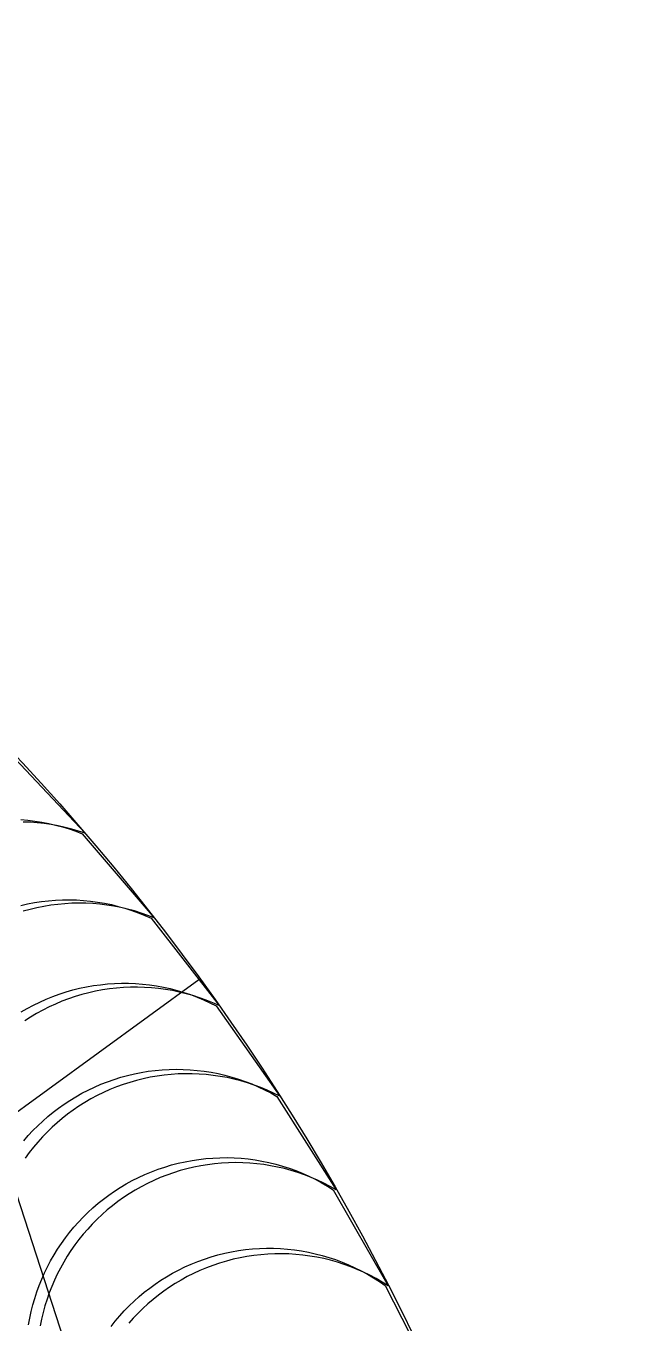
# Model space of a CAD drawing. Header units: metres. Extents: x -10.4 to 10.4, y -10.4 to 10.4.
# Drawn here: x 7.66 to 10.44, y 4.58 to 10.44 of the extents above; entities that cross this region are included whole.
import ezdxf

# ---------------------------------------------------------------- set-up
doc = ezdxf.new("R2010")
doc.units = ezdxf.units.M
for name, color, linetype in [('OBSERVED_CIRCULAR_SCAN', 3, 'Continuous'), ('SCAN_FOOTPRINTS', 5, 'Continuous'), ('TANK_BOUNDARY', 7, 'Continuous')]:
    doc.layers.add(name, color=color, linetype=linetype)

msp = doc.modelspace()

# ---------------------------------------------------------------- linework, layer by layer
at = {"layer": 'OBSERVED_CIRCULAR_SCAN'}
for p, q in [((7.5191, 5.4629), (8.441, 6.1327)), ((9.2941, 0), (7.5191, 5.4629))]:
    msp.add_line(p, q, dxfattribs=at)
at = {"layer": 'SCAN_FOOTPRINTS'}
for points in [[(7.5839, 7.1572), (7.9269, 6.7934), (7.9269, 6.7934), (7.8967, 6.8034), (7.8662, 6.8124), (7.8354, 6.8203), (7.8044, 6.8271), (7.7731, 6.8328), (7.7416, 6.8374), (7.7101, 6.8408), (7.6784, 6.8432), (7.6466, 6.8444)], [(7.6359, 6.8553), (7.6676, 6.8526), (7.6991, 6.8487), (7.7305, 6.8438), (7.7617, 6.8377), (7.7927, 6.8305), (7.8234, 6.8223), (7.8538, 6.813), (7.8838, 6.8026), (7.9134, 6.7911), (8.2388, 6.4115), (8.2388, 6.4115), (8.2092, 6.4229), (8.1792, 6.4333), (8.1488, 6.4427), (8.1181, 6.4509), (8.0871, 6.4581), (8.0559, 6.4642), (8.0245, 6.4691), (7.993, 6.473), (7.9613, 6.4757), (7.9295, 6.4773), (7.8978, 6.4778), (7.866, 6.4772), (7.8342, 6.4754), (7.8026, 6.4725), (7.771, 6.4685), (7.7397, 6.4634), (7.7085, 6.4572), (7.6776, 6.4499), (7.6469, 6.4415)], [(7.6355, 6.4678), (7.6665, 6.4747), (7.6977, 6.4806), (7.7292, 6.4853), (7.7607, 6.4889), (7.7924, 6.4914), (7.8242, 6.4928), (7.856, 6.493), (7.8877, 6.4922), (7.9195, 6.4902), (7.9511, 6.4871), (7.9826, 6.4828), (8.0139, 6.4775), (8.0451, 6.4711), (8.076, 6.4635), (8.1065, 6.4549), (8.1368, 6.4452), (8.1667, 6.4345), (8.1962, 6.4227), (8.2253, 6.4098), (8.5324, 6.0153), (8.5324, 6.0153), (8.5033, 6.0281), (8.4738, 6.0399), (8.4439, 6.0507), (8.4137, 6.0604), (8.3831, 6.069), (8.3522, 6.0765), (8.3211, 6.0829), (8.2897, 6.0883), (8.2582, 6.0925), (8.2266, 6.0956), (8.1949, 6.0976), (8.1631, 6.0985), (8.1313, 6.0982), (8.0995, 6.0968), (8.0678, 6.0943), (8.0363, 6.0907), (8.0048, 6.086), (7.9736, 6.0802), (7.9426, 6.0732), (7.9118, 6.0652), (7.8814, 6.0561), (7.8512, 6.0459), (7.8215, 6.0347), (7.7922, 6.0224), (7.7633, 6.0091), (7.7349, 5.9948), (7.7071, 5.9795), (7.6798, 5.9632), (7.6531, 5.946)], [(7.6372, 5.9866), (7.6647, 6.0025), (7.6927, 6.0175), (7.7213, 6.0315), (7.7503, 6.0444), (7.7798, 6.0564), (7.8096, 6.0672), (7.8399, 6.077), (7.8704, 6.0858), (7.9013, 6.0934), (7.9324, 6.1), (7.9637, 6.1055), (7.9952, 6.1098), (8.0268, 6.1131), (8.0585, 6.1152), (8.0903, 6.1162), (8.1221, 6.116), (8.1538, 6.1148), (8.1855, 6.1124), (8.2171, 6.1089), (8.2486, 6.1043), (8.2799, 6.0986), (8.3109, 6.0918), (8.3417, 6.0839), (8.3722, 6.0749), (8.4023, 6.0649), (8.4321, 6.0538), (8.4615, 6.0416), (8.4904, 6.0284), (8.5188, 6.0142), (8.807, 5.6056), (8.807, 5.6056), (8.7785, 5.6198), (8.7496, 5.633), (8.7202, 5.6451), (8.6905, 5.6563), (8.6603, 5.6663), (8.6298, 5.6753), (8.599, 5.6832), (8.568, 5.69), (8.5367, 5.6957), (8.5053, 5.7003), (8.4737, 5.7038), (8.442, 5.7062), (8.4102, 5.7074), (8.3784, 5.7075), (8.3467, 5.7065), (8.3149, 5.7044), (8.2833, 5.7012), (8.2518, 5.6968), (8.2205, 5.6914), (8.1894, 5.6848), (8.1586, 5.6772), (8.128, 5.6684), (8.0978, 5.6586), (8.0679, 5.6477), (8.0384, 5.6358), (8.0094, 5.6228), (7.9809, 5.6089), (7.9528, 5.5939), (7.9253, 5.5779), (7.8984, 5.561), (7.8721, 5.5432), (7.8473, 5.525), (7.823, 5.506), (7.7995, 5.4862), (7.7766, 5.4655), (7.7545, 5.4441), (7.7331, 5.422), (7.7124, 5.3991), (7.6926, 5.3756), (7.6736, 5.3514), (7.6554, 5.3265)], [(7.6492, 5.4048), (7.6694, 5.4281), (7.6903, 5.4507), (7.712, 5.4725), (7.7344, 5.4936), (7.7575, 5.514), (7.7814, 5.5335), (7.8058, 5.5522), (7.8309, 5.57), (7.8566, 5.587), (7.8837, 5.6036), (7.9114, 5.6192), (7.9396, 5.6339), (7.9683, 5.6475), (7.9975, 5.6601), (8.0271, 5.6717), (8.0571, 5.6822), (8.0874, 5.6917), (8.1181, 5.7), (8.149, 5.7073), (8.1802, 5.7135), (8.2116, 5.7186), (8.2431, 5.7226), (8.2748, 5.7254), (8.3065, 5.7272), (8.3383, 5.7278), (8.3701, 5.7273), (8.4018, 5.7257), (8.4335, 5.7229), (8.4651, 5.7191), (8.4965, 5.7141), (8.5277, 5.708), (8.5586, 5.7008), (8.5893, 5.6926), (8.6197, 5.6832), (8.6497, 5.6728), (8.6794, 5.6613), (8.7086, 5.6488), (8.7374, 5.6353), (8.7656, 5.6208), (8.7934, 5.6052), (9.0619, 5.1834), (9.0619, 5.1834), (9.0341, 5.199), (9.0059, 5.2135), (8.9771, 5.227), (8.9479, 5.2395), (8.9182, 5.251), (8.8882, 5.2614), (8.8578, 5.2708), (8.8271, 5.279), (8.7962, 5.2862), (8.765, 5.2923), (8.7336, 5.2973), (8.702, 5.3011), (8.6704, 5.3039), (8.6386, 5.3055), (8.6068, 5.306), (8.575, 5.3054), (8.5433, 5.3037), (8.5117, 5.3008), (8.4801, 5.2968), (8.4487, 5.2917), (8.4176, 5.2855), (8.3866, 5.2783), (8.356, 5.2699), (8.3256, 5.2604), (8.2956, 5.2499), (8.266, 5.2383), (8.2368, 5.2257), (8.2081, 5.2121), (8.1799, 5.1974), (8.1522, 5.1818), (8.1251, 5.1652), (8.0994, 5.1482), (8.0743, 5.1304), (8.0499, 5.1117), (8.026, 5.0922), (8.0029, 5.0719), (7.9805, 5.0508), (7.9588, 5.0289), (7.9379, 5.0063), (7.9177, 4.983), (7.8984, 4.959), (7.8799, 4.9344), (7.8622, 4.9092), (7.8455, 4.8834), (7.8296, 4.857), (7.8146, 4.8301), (7.8006, 4.8027), (7.7875, 4.7748), (7.7753, 4.7465), (7.7642, 4.7178), (7.754, 4.6888), (7.7448, 4.6594), (7.7367, 4.6297), (7.7295, 4.5997), (7.7234, 4.5695)], [(7.6703, 4.5733), (7.6758, 4.6036), (7.6823, 4.6337), (7.6898, 4.6636), (7.6984, 4.6931), (7.7079, 4.7224), (7.7185, 4.7513), (7.73, 4.7799), (7.7425, 4.808), (7.756, 4.8357), (7.7704, 4.8629), (7.7857, 4.8897), (7.8019, 4.9158), (7.819, 4.9414), (7.837, 4.9664), (7.8558, 4.9908), (7.8755, 5.0145), (7.8959, 5.0375), (7.9171, 5.0599), (7.9391, 5.0814), (7.9618, 5.1022), (7.9852, 5.1223), (8.0093, 5.1415), (8.034, 5.1598), (8.0593, 5.1774), (8.0852, 5.194), (8.1117, 5.2098), (8.1395, 5.225), (8.1679, 5.2393), (8.1968, 5.2526), (8.2261, 5.2649), (8.2559, 5.2761), (8.286, 5.2863), (8.3164, 5.2954), (8.3472, 5.3034), (8.3782, 5.3103), (8.4095, 5.3161), (8.4409, 5.3208), (8.4725, 5.3244), (8.5042, 5.3269), (8.5359, 5.3283), (8.5677, 5.3285), (8.5995, 5.3276), (8.6312, 5.3256), (8.6629, 5.3225), (8.6944, 5.3183), (8.7257, 5.3129), (8.7568, 5.3065), (8.7877, 5.2989), (8.8183, 5.2903), (8.8486, 5.2806), (8.8785, 5.2698), (8.908, 5.258), (8.937, 5.2451), (8.9656, 5.2313), (8.9937, 5.2164), (9.0213, 5.2005), (9.0483, 5.1837), (9.2965, 4.7497), (9.2965, 4.7497), (9.2696, 4.7665), (9.242, 4.7824), (9.2139, 4.7973), (9.1853, 4.8111), (9.1563, 4.824), (9.1268, 4.8358), (9.0968, 4.8466), (9.0666, 4.8563), (9.036, 4.8649), (9.0051, 4.8725), (8.974, 4.8789), (8.9427, 4.8843), (8.9112, 4.8885), (8.8795, 4.8916), (8.8478, 4.8936), (8.816, 4.8945), (8.7842, 4.8943), (8.7525, 4.8929), (8.7208, 4.8904), (8.6892, 4.8868), (8.6578, 4.8821), (8.6265, 4.8763), (8.5955, 4.8694), (8.5647, 4.8614), (8.5343, 4.8523), (8.5042, 4.8421), (8.4744, 4.8309), (8.4451, 4.8186), (8.4162, 4.8054), (8.3878, 4.7911), (8.36, 4.7758), (8.3335, 4.76), (8.3076, 4.7434), (8.2823, 4.7259), (8.2576, 4.7075), (8.2335, 4.6883), (8.2101, 4.6682), (8.1874, 4.6474), (8.1654, 4.6259), (8.1442, 4.6035), (8.1238, 4.5805)], [(8.0437, 4.5667), (8.0628, 4.5908), (8.0828, 4.6142), (8.1035, 4.637), (8.125, 4.659), (8.1473, 4.6803), (8.1702, 4.7008), (8.1939, 4.7206), (8.2182, 4.7394), (8.2431, 4.7575), (8.2687, 4.7747), (8.2948, 4.791), (8.3215, 4.8064), (8.3487, 4.8209), (8.3772, 4.8348), (8.4062, 4.8478), (8.4357, 4.8597), (8.4656, 4.8706), (8.4958, 4.8804), (8.5264, 4.8891), (8.5572, 4.8967), (8.5883, 4.9033), (8.6197, 4.9087), (8.6512, 4.9131), (8.6828, 4.9163), (8.7145, 4.9184), (8.7463, 4.9194), (8.778, 4.9192), (8.8098, 4.918), (8.8415, 4.9156), (8.8731, 4.9121), (8.9045, 4.9075), (8.9358, 4.9017), (8.9669, 4.8949), (8.9976, 4.887), (9.0281, 4.878), (9.0583, 4.8679), (9.0881, 4.8568), (9.1174, 4.8446), (9.1463, 4.8314), (9.1748, 4.8172), (9.2027, 4.802), (9.23, 4.7858), (9.2568, 4.7687), (9.283, 4.7506), (9.5105, 4.3054)]]:
    msp.add_lwpolyline(points, dxfattribs=at)
at = {"layer": 'TANK_BOUNDARY'}
msp.add_circle((0, 0), 10.4396, dxfattribs=at)

doc.saveas('drawing.dxf')
